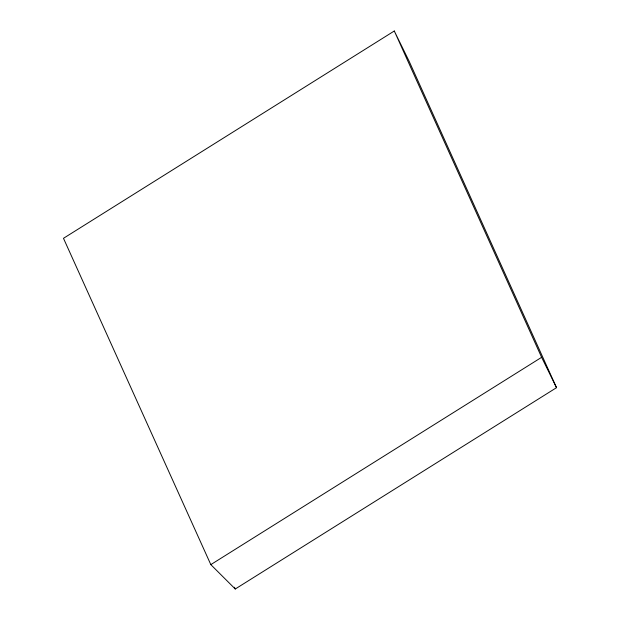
<?xml version="1.0" encoding="UTF-8"?>
<svg xmlns="http://www.w3.org/2000/svg" width="620" height="620" viewBox="0 0 620 620"><rect width="100%" height="100%" fill="white"/><g stroke="black" fill="none" stroke-linecap="round" stroke-linejoin="round"><path stroke-width="0.93" d="M394.289 31L63.48 238.305L210.815 564.619L235.259 589L556.52 387.678L409.185 61.372L394.289 31L541.624 357.314L556.52 387.678M210.815 564.619L541.624 357.314M234.461 587.233L235.259 589"/></g></svg>
